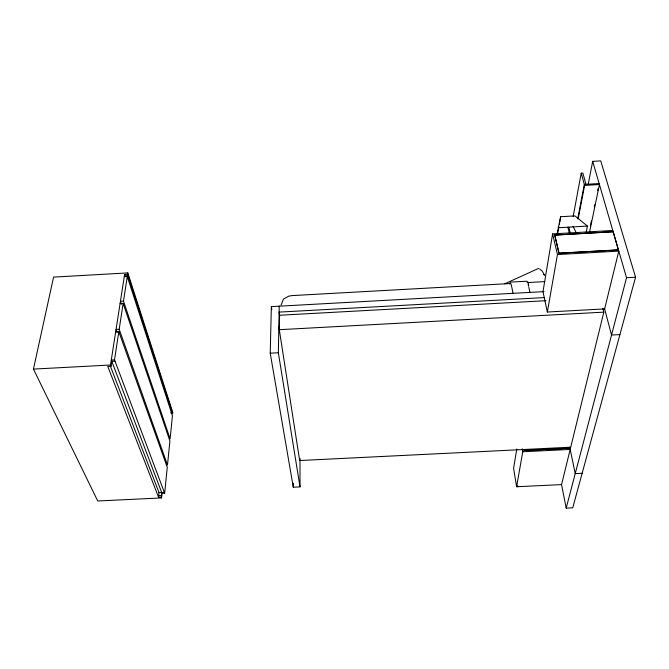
<?xml version="1.0" encoding="UTF-8"?>
<svg xmlns="http://www.w3.org/2000/svg" width="669" height="669" viewBox="0 0 669 669"><rect width="100%" height="100%" fill="white"/><g stroke="black" fill="none" stroke-linecap="round" stroke-linejoin="round"><path stroke-width="1" d="M299.996 458.666L300.005 486.881L293.281 487.208L293.298 483.102M300.005 486.881L278.354 352.772L279.224 306.176M544.599 297.58L279.107 312.105L279.583 315.241L279.299 329.692L603.839 312.147L602.828 308.309M293.281 487.208L270.226 353.207L271.355 306.611L544.006 291.634M164.658 493.212L114.499 359.83L111.288 360.006L161.998 493.337L164.658 493.212L167.267 467.271L118.814 331.682L115.678 331.857M127.812 272.91L127.603 274.307L172.644 413.726L172.778 412.422L127.812 272.91L53.57 277.108L33.45 369.096L97.733 500.989L161.53 497.928L161.664 492.459M161.53 497.928L161.998 493.337M161.196 497.05L158.528 497.176L159.005 492.593L110.444 366.311M114.499 359.83L118.814 331.682M123.138 303.425L169.901 441.013L167.484 465.039L119.182 329.273L123.138 303.425L120.077 303.592M127.269 276.489L172.435 415.784L170.118 438.872L123.489 301.134L127.269 276.489L124.275 276.657M158.528 497.176L107.784 366.453L111.004 366.286L110.51 365.006L124.618 274.474L127.603 274.307M111.004 366.286L111.782 361.285L114.984 361.118M516.794 449.024L513.591 468.275L516.602 486.739L561.559 484.59L570.18 449.426L522.757 451.759L516.602 486.739M612.796 230.471L552.611 233.907L542.985 291.692L547.342 312.022L604.625 308.919L618.8 251.109L557.453 254.563L547.342 312.022M554.718 235.112L613.147 231.666L618.39 249.913L559 253.258L554.718 235.112L613.113 231.792M557.185 233.665L560.655 216.714L574.972 215.895L587.432 226.08L586.228 232.009M559.359 224.266L560.655 216.714M559 253.258L554.743 234.995M573.132 216.697L581.219 173.196L582.866 173.104L585.985 184.318M577.748 218.763L584.321 184.418L599.14 183.549M578.2 218.738L584.597 185.405L581.219 173.196M588.126 184.686L592.684 161.354L600.745 160.878L635.55 277.225L572.748 507.813L566.191 508.122L561.559 484.59M557.461 234.209L558.866 227.092M590.351 226.03L591.396 220.971M594.331 206.813L594.749 204.789M597.676 190.632L598.094 188.608M589.573 232.076L599.432 184.535L584.597 185.405M618.39 249.913L559.025 253.133M603.839 312.147L570.724 447.201L299.662 460.531L278.814 326.572M566.191 508.122L626.544 277.727L592.684 161.354M509.736 284.016L510.322 282.117L526.904 281.206L527.858 282.05L528.778 285.278M281.08 305.114L283.413 299.102L288.623 296.208L291.701 295.614L510.414 283.522L511.158 284.258L513.073 293.281M504.735 283.798L538.637 268.378M558.205 227.753L587.432 226.08M128.03 275.628L125.053 275.795L124.618 274.474M123.489 301.134L120.437 301.301L121.449 304.253M527.005 282.602L544.717 281.624M626.544 277.727L635.55 277.225M279.583 315.241L545.946 300.699M119.182 329.273L116.055 329.449L117.117 332.401M270.226 353.207L278.354 352.772M619.92 334.6L611.533 335.052L604.475 308.35M33.45 369.096L110.51 365.006M170.679 412.882L172.343 412.798M159.005 492.593L164.323 492.334M582.147 473.284L575.231 473.619L569.712 447.185M158.678 495.687L161.346 495.562M544.65 274.524L543.454 274.382L544.533 275.243L542.199 271.045L539.615 269.03M573.015 226.281L576.26 232.82M528.109 284.325L528.669 286.299M568.792 227.167L570.314 233.23M567.881 227.217L569.403 233.28M552.611 233.907L557.453 254.563M528.87 287.31L529.898 292.361M522.238 448.765L522.757 451.759M517.714 485.652L517.89 486.748M271.355 306.611L271.848 309.688M299.653 458.457L299.662 460.531M524.003 450.48L569.929 448.222L524.003 450.48"/></g></svg>
